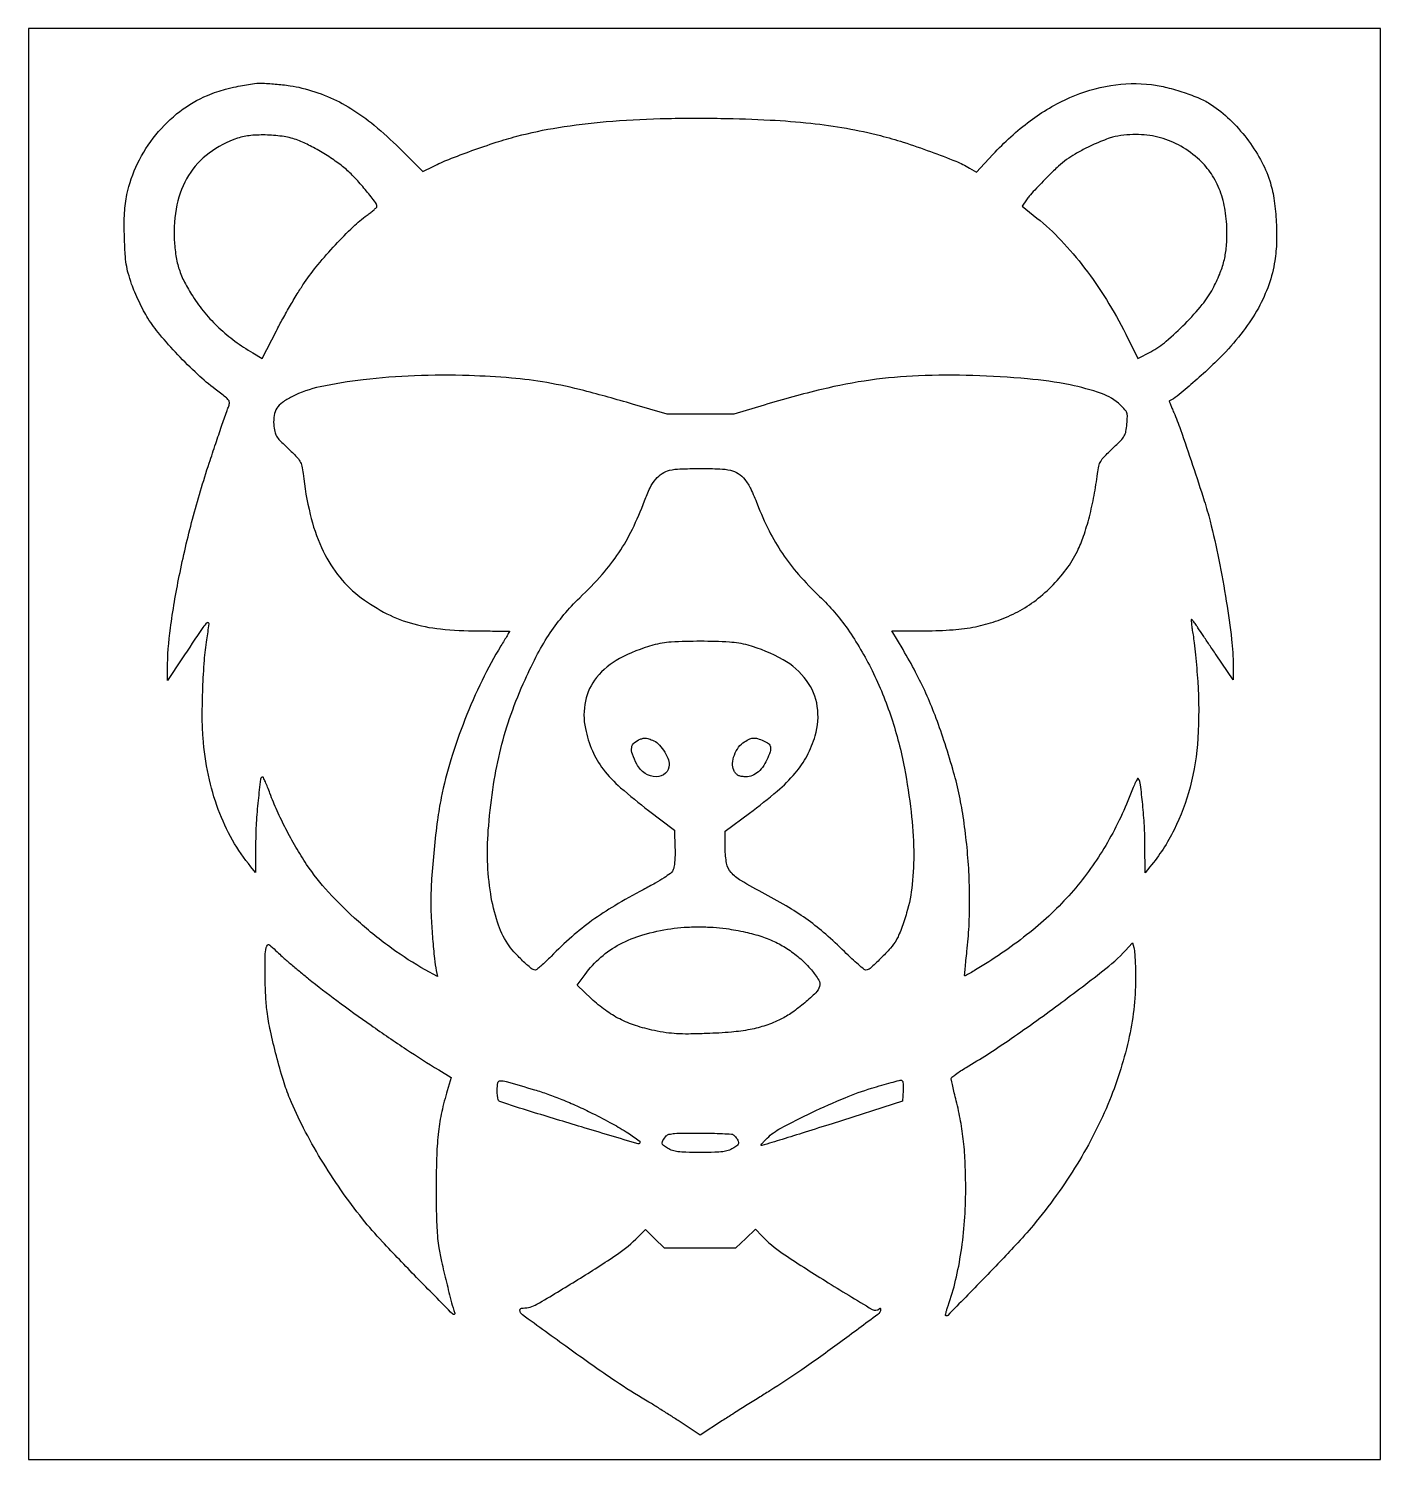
# Model space of a CAD drawing. Extents: x 0 to 652, y 0 to 690.
import ezdxf

# ---------------------------------------------------------------- set-up
doc = ezdxf.new("R2010")
doc.units = 0

msp = doc.modelspace()

# ---------------------------------------------------------------- linework, layer by layer
msp.add_lwpolyline([(0, 345), (0, 0), (326, 0), (652, 0), (652, 345), (652, 690), (326, 690), (0, 690)], close=True)
for points in [[(131.814871, 661.359441, -0.037951), (144.114563, 657.312253, -0.039815), (155.455654, 651.503607, -0.035704), (166.722546, 643.386591, -0.02181), (178.838846, 632.338927), (190.177691, 621.056351), (195.156091, 623.579097, -0.023007), (202.637203, 626.947073, -0.007875), (213.765065, 631.15169, -0.008066), (225.53132, 635.17381, -0.014021), (235.43443, 638.077437, -0.025021), (255.518835, 642.298214, -0.01736), (278.545724, 645.130616, -0.015435), (304.601242, 646.6123, -0.010945), (333.883672, 646.730889, -0.008135), (357.668012, 645.919334, -0.014367), (377.249964, 644.366988, -0.016693), (394.440438, 641.923012, -0.01852), (410.838099, 638.399795, -0.016046), (421.871652, 635.217872, -0.009118), (435.012263, 630.700826, -0.008149), (447.215952, 626.028768, -0.039825), (453.830227, 622.739111), (457.160455, 620.737715), (465.14506, 629.350785, -0.044752), (483.07114, 645.516228, -0.057474), (502.219205, 656.723391, -0.062726), (521.936636, 662.594936, -0.072066), (541.560983, 662.992422, -0.029089), (549.068511, 661.612367, -0.020769), (557.278689, 659.238266, -0.021047), (564.892441, 656.327947, -0.044159), (570.462364, 653.317866, -0.046269), (579.337547, 646.196624, -0.036966), (587.503965, 637.038885, -0.03717), (594.182562, 626.845972, -0.048652), (598.60436, 616.630524, -0.03953), (600.576436, 608.292854, -0.022329), (601.702863, 597.960139, -0.022119), (601.912532, 587.321374, -0.032415), (601.077606, 578, -0.046395), (598.181368, 566.507195, -0.041246), (593.131016, 555.259529, -0.037683), (585.817414, 544.091944, -0.02747), (576.140831, 532.835431, -0.014145), (569.565606, 526.363043, -0.009046), (561.584416, 519.204166, -0.006912), (553.965595, 512.797033, -0.060216), (550.237049, 510.432777, 0.388236), (550.175238, 510.280382, 0.002356), (550.748746, 508.75691, 0.007681), (551.456817, 506.984709, 0.004623), (552.348248, 504.903715, -0.019991), (555.596546, 496.626969, -0.002908), (561.426577, 479.505618, -0.003172), (567.053308, 462.298366, -0.015696), (569.852898, 452.5, -0.012088), (574.077019, 433.850372, -0.010031), (577.690449, 413.822888, -0.010052), (580.246657, 395.463041, -0.029568), (581, 382.734906), (581, 375.910095), (572.75, 388.043045, -0.00072), (569.480973, 392.865599, -0.000919), (566.482813, 397.319943, -0.000711), (563.981082, 401.063043, -0.007765), (563, 402.586211, 0.015717), (562.384249, 403.509594, 0.022138), (561.774594, 404.28895, 0.019313), (561.23304, 404.87411, 0.198107), (560.934789, 404.998213, 0.436272), (560.743283, 404.793138, 0.005642), (560.905454, 402.840068, 0.011871), (561.18638, 400.467726, 0.007004), (561.628625, 397.648828, -0.013259), (562.180482, 393.819007, -0.004067), (562.812999, 388.010035, -0.004067), (563.415423, 381.493966, -0.004444), (563.892514, 375.158839, -0.032175), (563.945804, 347.828247, -0.047562), (560.189584, 324.166069, -0.052959), (552.50331, 303.639978, -0.056773), (540.813815, 285.702042), (538.5, 282.904084), (538.44742, 296.202042, 0.013629), (538.155084, 305.565746, 0.010166), (537.34167, 315.86717, 0.006313), (536.277936, 325.345897, 0.102389), (535.24847, 328.366693, 0.578992), (534.91223, 328.362867, 0.01172), (533.93503, 326.514464, 0.015251), (532.775276, 324.001506, 0.008245), (531.4944, 320.844176, -0.04086), (519.507198, 296.065589, -0.045045), (503.979009, 274.41939, -0.043428), (484.297262, 255.27027, -0.033618), (459.901249, 237.939393, -0.003501), (456.755304, 236.038801, -0.005799), (454.071344, 234.484703, -0.001356), (451.726578, 233.171444, -0.371913), (451.518606, 233.214531, -0.188049), (451.444884, 233.468387, -0.000614), (451.746195, 236.794268, -0.003256), (452.11781, 240.570683, -0.002019), (452.600908, 245, 0.015851), (453.583852, 257.111984, 0.01301), (453.885744, 270.089276, 0.012668), (453.510135, 283.455615, 0.012801), (452.458157, 296.739012, 0.010874), (450.767218, 310.047583, 0.017027), (448.676614, 321.395969, 0.016346), (445.751931, 332.901859, 0.009054), (441.472815, 346.749063, 0.011049), (437.196435, 358.841316, 0.015385), (432.802158, 369.447473, 0.015605), (427.815432, 379.64658, 0.011888), (421.748168, 390.5), (416.432311, 399.5), (432.466155, 399.590839, 0.016738), (445.908425, 400.117213, 0.030753), (456.760051, 401.581181, 0.034879), (466.375947, 404.19402, 0.030689), (475.970133, 408.209763, 0.045051), (484.803975, 413.59916, 0.036518), (493.218596, 420.844155, 0.03657), (500.476451, 429.22285, 0.045605), (505.852765, 438, 0.033142), (508.856485, 445.262309, 0.018011), (511.618059, 454.519877, 0.016947), (513.924985, 464.836584, 0.016473), (515.553107, 475.383628, -0.024879), (516.179092, 479.03114, -0.080262), (517.088591, 481.308935, -0.058921), (518.812287, 483.540091, -0.009228), (522.783959, 487.444457, 0.008649), (526.809998, 491.393108, 0.061526), (528.471348, 493.556385, 0.086841), (529.295051, 495.752971, 0.0257), (529.777034, 499.324867, 0.014608), (529.968332, 502.895485, 0.089352), (529.686467, 504.712234, 0.100275), (528.798424, 506.22084, 0.02069), (526.633249, 508.439101, 0.104976), (517.480362, 514.01244, 0.035167), (502.297646, 518.172898, 0.027752), (481.819146, 521.093567, 0.013591), (455.5, 522.648054, 0.017531), (429.180156, 522.562669, 0.025463), (406.051128, 520.493663, 0.024371), (382.511875, 515.99429, 0.014314), (354.84692, 508.450159), (340.19384, 504), (324.063412, 504), (307.932983, 504), (291.216492, 508.939438, 0.008797), (267.85428, 515.397931, 0.019894), (249.920449, 519.264238, 0.021949), (232.851114, 521.472623, 0.013278), (212.5, 522.658737, 0.017125), (186.181244, 522.590724, 0.02042), (161.439933, 520.665329, 0.021873), (140.546695, 517.245623, 0.065857), (126.946965, 512.473125, 0.03825), (122.389667, 509.707248, 0.093662), (119.692494, 506.881198, 0.106195), (118.405637, 503.500302, 0.058557), (118.249666, 499.060828, 0.028627), (118.722587, 495.682898, 0.086083), (119.557251, 493.518623, 0.059451), (121.235736, 491.349582, 0.008764), (125.202191, 487.457578, -0.00913), (129.184024, 483.544759, -0.0599), (130.888755, 481.331028, -0.081635), (131.777239, 479.064939, -0.024527), (132.375638, 475.39675, 0.029878), (135.795877, 455.754879, 0.048343), (141.267129, 439.71615, 0.05605), (148.951167, 426.819605, 0.064535), (159, 416.625346, 0.043066), (171.237533, 408.649381, 0.050921), (184.009229, 403.402784, 0.045704), (198.680352, 400.479434, 0.026063), (216.74698, 399.516934, -0.000908), (222.593649, 399.49982, -0.001514), (227.516047, 399.461559, -0.000093), (231.935618, 399.413001, -0.404988), (231.99698, 399.352204, -0.140209), (231.967823, 399.241788, -0.000171), (230.772731, 397.234988, -0.001511), (229.425503, 394.98994, -0.000927), (227.825081, 392.352204, 0.023979), (218.700531, 375.620703, 0.019116), (210.44741, 356.791334, 0.019158), (203.677869, 337.442179, 0.024508), (199.021447, 319.147811, 0.016984), (197.190991, 308.240155, 0.008211), (195.554021, 294.176878, 0.008215), (194.377032, 280.033763, 0.016575), (194.00296, 268.855955, 0.013109), (194.207854, 260.949647, 0.0066), (194.859385, 250.990137, 0.006143), (195.725707, 241.476408, 0.0245), (196.612728, 235.689054), (197.185682, 232.878109), (191.342841, 236.105038, -0.031181), (175.228436, 246.364428, -0.024233), (159.036085, 259.398099, -0.024688), (144.65504, 273.498933, -0.040051), (134.087564, 286.952802, -0.013935), (128.866744, 295.319392, -0.013531), (124.06623, 304.045206, -0.013835), (119.856494, 312.799539, -0.016678), (116.410441, 321.25, 0.006683), (115.267633, 324.220888, 0.010678), (114.203836, 326.723438, 0.004756), (113.248374, 328.791419, 0.28985), (112.918793, 329, 0.37893), (111.87537, 328.076649, 0.004044), (110.694436, 317.749913, 0.011701), (109.797492, 306.88576, 0.014744), (109.5, 296.799269), (109.5, 283.098537), (107.237307, 285.799269, -0.045517), (98.35003, 298.612977, -0.040061), (91.485632, 313.371512, -0.037757), (86.736036, 329.901573, -0.031472), (84.15989, 348, -0.02011), (83.76388, 358.347101, -0.009129), (84.037867, 371.897961, -0.009096), (84.80092, 385.349434, -0.021513), (85.981166, 395.315556, 0.011931), (87.026255, 402.894159, 0.661959), (86.098516, 403.418593, 0.08164), (83.985582, 401.163685, 0.001217), (73.921421, 386.052711), (67, 375.605423), (67.017329, 381.052711, -0.033264), (68.399225, 400.851531, -0.015823), (72.668836, 426.052243, -0.014992), (79.081045, 453.505324, -0.015032), (87.121896, 480.5, -0.001029), (90.25663, 489.908334, -0.001433), (93.103772, 498.315305, -0.000868), (95.53395, 505.383874, -0.018548), (96.333591, 507.44572, 0.07326), (96.847086, 509.369793, 0.187923), (96.4871, 510.739696, 0.069524), (94.990784, 512.291148, 0.004582), (90.051806, 516.088821, -0.026431), (81.544401, 523.242673, -0.014845), (71.958537, 532.758319, -0.014732), (63.222281, 542.521871, -0.03622), (57.569864, 550.306087, -0.017362), (55.493999, 553.923896, -0.010262), (53.25814, 558.372973, -0.010262), (51.206066, 562.911526, -0.017312), (49.697784, 566.806087, -0.015313), (48.051973, 572.047565, -0.029807), (47.12104, 576.330529, -0.023931), (46.593336, 581.26308, -0.006728), (46.242841, 589, -0.007265), (46.1257, 595.776404, -0.014446), (46.265993, 601.143153, -0.017579), (46.678532, 605.705419, -0.020956), (47.397586, 609.964818, -0.061921), (52.583526, 624.966531, -0.056343), (61.413509, 638.77039, -0.057042), (72.975479, 650.098582, -0.067165), (86.213611, 657.803471, -0.014867), (90.806868, 659.549367, -0.020415), (95.03774, 660.824261, -0.015397), (100.173517, 661.978457, -0.004712), (108, 663.409495, -0.051781), (112.126956, 663.690371, -0.01259), (118.952205, 663.275617, -0.013564), (126.105216, 662.463882, -0.02548)], [(100.76195, 637.126939, 0.080183), (87.07451, 629.996369, 0.093829), (77.176288, 619.229515, 0.088691), (71.531011, 605.069228, 0.063759), (70.251051, 588.056436, 0.025815), (71.051594, 580.377152, 0.040234), (72.605628, 573.912553, 0.039799), (75.189463, 567.730587, 0.02459), (79.137285, 560.908889, 0.03003), (85.017967, 552.907979, 0.030484), (91.787264, 545.711537, 0.030049), (99.477585, 539.300246, 0.02745), (108.109859, 533.644912), (112.719719, 530.974212), (119.494903, 544.237106, -0.008354), (122.589658, 550.053336, -0.005664), (126.299314, 556.577313, -0.005708), (130.026702, 562.79878, -0.01136), (133.144767, 567.621832, -0.02399), (139.555067, 576.14943, -0.014237), (147.951909, 585.703132, -0.014078), (156.511849, 594.396475, -0.037001), (163.25, 599.969149, 0.011834), (165.069847, 601.326105, 0.017151), (166.604688, 602.6154, 0.012827), (167.789714, 603.738605, 0.199204), (168, 604.245476, 0.166527), (167.357509, 606.12107, 0.007051), (162.911092, 611.685794, 0.013133), (158.097669, 617.234924, 0.02443), (153.869331, 621.427575, 0.027434), (148.711541, 625.576817, 0.018202), (142.382199, 629.779927, 0.018236), (135.789967, 633.496243, 0.028353), (129.833561, 636.157448, 0.051687), (123.238469, 637.913306, 0.030906), (115.153153, 638.684774, 0.03102), (107.132368, 638.454645, 0.057449)], [(524, 637.926113, 0.03822), (521.652779, 637.291353, 0.010224), (518.03125, 635.924214, 0.0103), (513.967207, 634.196331, 0.010469), (510, 632.311434, 0.015066), (504.757611, 629.484064, 0.027309), (500.681133, 626.817085, 0.025616), (496.751884, 623.6059, 0.011587), (491.928776, 619.025755, 0.005054), (488.493956, 615.539376, 0.005671), (485.261155, 612.114108, 0.005235), (482.574415, 609.140064, 0.030094), (481.266681, 607.469081), (479.17581, 604.438161), (486.337905, 598.661367, -0.034064), (498.013956, 587.852695, -0.025726), (509.334654, 574.532057, -0.024391), (519.857701, 559.288362, -0.022568), (529.142929, 542.700254), (535.06529, 530.900508), (541.282645, 534.200254, 0.054914), (548.686978, 539.240306, 0.021378), (557.761163, 547.695761, 0.021439), (566.107676, 556.92792, 0.052688), (571.165845, 564.533176, 0.021682), (574.480003, 571.60454, 0.036863), (576.541149, 577.798847, 0.037765), (577.639913, 584.122463, 0.024141), (578, 591.576166, 0.039396), (577.157728, 602.249317, 0.050907), (574.64004, 611.742936, 0.055106), (570.479403, 619.912314, 0.061308), (564.757551, 626.655833, 0.055302), (555.799531, 633.245349, 0.063573), (546.014142, 637.345159, 0.062732), (535.401756, 638.889175, 0.051768)], [(338.5, 477.029231, -0.086886), (342.30147, 475.421412, -0.08166), (345.42488, 472.589863, -0.056331), (348.296695, 467.997707, -0.019169), (351.423204, 460.764512, 0.023611), (357.145703, 447.84174, 0.03244), (363.556629, 436.873387, 0.031961), (371.410985, 426.704914, 0.02196), (381.50985, 416.196198, -0.050779), (395.060041, 400.366163, -0.036955), (406.835759, 380.387873, -0.034962), (416.174712, 357.59292, -0.033184), (422.439599, 333.320542, -0.017343), (425.65629, 312.260614, -0.025404), (426.894088, 293.559032, -0.029159), (426.192553, 277.257135, -0.045752), (423.507538, 263.5, -0.010522), (422.329115, 259.759914, -0.009667), (420.962588, 255.964633, -0.009713), (419.612756, 252.627456, -0.03116), (418.535478, 250.485985, -0.049222), (415.714419, 246.590307, -0.016964), (410.92261, 241.538983, -0.010726), (405.895802, 236.795749, -0.185828), (403.82865, 236, -0.174019), (403.017302, 236.291198, -0.005398), (400.267561, 238.607136, -0.009979), (397.068367, 241.474316, -0.006676), (393.518789, 244.875356, 0.015305), (384.497468, 253.225402, 0.022249), (376.009829, 259.972967, 0.021473), (366.729666, 266.109531, 0.012965), (355.256625, 272.608348, -0.010049), (343.550993, 279.149052, -0.080323), (338.797629, 283.071763, -0.134451), (336.66011, 287.460344, -0.04652), (336, 294.539902), (336, 302.926354), (347.75, 311.689474, 0.015574), (361.0989, 322.307668, 0.040891), (369.750083, 330.9491, 0.053633), (375.456407, 339.342841, 0.05041), (379.388476, 348.931501, 0.108633), (380.409383, 363.08471, 0.124002), (375.243605, 375.610693, 0.104992), (363.863267, 385.66638, 0.061654), (347, 392.624003, 0.052049), (338.066917, 394.103759, 0.01492), (324.026237, 394.529554, 0.014882), (309.995457, 394.118559, 0.052806), (301.127585, 392.645937, 0.055741), (284.966472, 386.163931, 0.099684), (273.984661, 377.072129, 0.118925), (268.560415, 365.663782, 0.103476), (268.548878, 352.405211, 0.050165), (271.90891, 341.75451, 0.062959), (277.152245, 332.838124, 0.048659), (285.534494, 323.92268, 0.017691), (299, 312.953379), (311.5, 303.48599), (311.754848, 294.992995, -0.011538), (311.780728, 291.255163, -0.018876), (311.610102, 288.092507, -0.021508), (311.27123, 285.591146, -0.074426), (310.748901, 284.047309, -0.11231), (309.545944, 282.61476, -0.017669), (306.515445, 280.481871, -0.016), (302.238901, 277.883706, -0.00728), (296.494053, 274.749856, 0.012854), (282.682466, 267.01457, 0.022486), (271.727078, 259.818092, 0.02414), (262.005597, 252.045708, 0.017947), (252.028888, 242.589867, -0.008193), (249.466826, 240.064911, -0.011997), (247.124349, 237.935774, -0.007482), (245.11479, 236.247375, -0.172636), (244.419678, 236, -0.177815), (242.44831, 236.723969, -0.014216), (238.255007, 240.494293, -0.020267), (234.08476, 244.799267, -0.036003), (231.070635, 248.707076, -0.06925), (226.141036, 258.997511, -0.037177), (222.868184, 272.718968, -0.033537), (221.388368, 288.623581, -0.027931), (221.899817, 305.597872, -0.016491), (224.266395, 325.399616, -0.023012), (227.773871, 342.887101, -0.024089), (232.721585, 359.339334, -0.021098), (239.424137, 376, -0.015885), (245.53099, 388.436937, -0.02522), (251.614809, 398.617661, -0.027803), (258.203474, 407.381327, -0.026575), (265.818396, 415.5, 0.020741), (276.628254, 426.758926, 0.033564), (284.728201, 437.271902, 0.034441), (291.206525, 448.572942, 0.023357), (297.054082, 462.214741, -0.024329), (299.747147, 468.463862, -0.057732), (302.479255, 472.718042, -0.077341), (305.534373, 475.453228, -0.086101), (309.169325, 477.007438, -0.049477), (314.177278, 477.679476, -0.008445), (323.80201, 477.849208, -0.008509), (333.428197, 477.692529, -0.048413)], [(300.869849, 346.895526, -0.112535), (303.531205, 345.228634, -0.047017), (306.251811, 341.953329, -0.046984), (308.331848, 338.193224, -0.103211), (309, 334.990883, -0.212721), (307.159538, 330.860636, -0.188784), (302.727953, 329.196454, -0.142623), (297.318681, 330.85362, -0.128941), (293.392177, 335.208507, -0.030739), (291.237164, 340.089248, -0.122261), (290.877153, 343.318752, -0.184195), (292.109318, 345.592526, -0.089622), (295, 347.290565, -0.023976), (296.476292, 347.754374, -0.081093), (297.479097, 347.849558, -0.058605), (298.62122, 347.636679, -0.00852)], [(354.532119, 346.551027, -0.0673), (356.8633, 345.184597, -0.186042), (357.822207, 343.57888, -0.125515), (357.640939, 341.296614, -0.02434), (356.103669, 337.421401, -0.051195), (353.948182, 333.730929, -0.075141), (351.307202, 331.066199, -0.086185), (348.298822, 329.545873, -0.095287), (345.060409, 329.201361, -0.036798), (343.240337, 329.490562, -0.084929), (341.969074, 330.028931, -0.091432), (341.005923, 330.930524, -0.047767), (340.157294, 332.344395, -0.128762), (339.52059, 335.672949, -0.07395), (340.396685, 339.689763, -0.070861), (342.476165, 343.461544, -0.094751), (345.365039, 346.08092, -0.02776), (347.891097, 347.435001, -0.09663), (349.679434, 347.880033, -0.089882), (351.573704, 347.636145, -0.022116)], [(336.5, 255.955172, -0.017897), (345.751168, 254.286861, -0.027514), (353.593309, 252.123046, -0.030983), (360.396477, 249.356878, -0.035359), (366.498171, 245.872851, -0.034062), (372.400127, 241.314938, -0.035632), (377.533819, 236.061406, -0.035071), (381.149655, 231.128275, -0.220925), (381.536176, 228.113981, -0.121867), (379.651434, 225.038983, -0.019133), (374.364956, 220.210707, -0.022372), (368.275723, 215.512756, -0.038701), (362.778247, 212.254421, -0.033504), (355.57719, 209.288615, -0.033243), (348.025786, 207.302069, -0.026866), (338.974491, 206.053667, -0.012098), (327, 205.344607, -0.005567), (318.348369, 205.138522, -0.017693), (312.564877, 205.269826, -0.022381), (307.573455, 205.784943, -0.014151), (301.809563, 206.809351, -0.02755), (292.79605, 209.200177, -0.038441), (285.087912, 212.379534, -0.03988), (278.17471, 216.59686, -0.033233), (271.557042, 222.1025), (264.614083, 228.706322), (268.382291, 233.839649, -0.055031), (276.009622, 242.13984, -0.057057), (285.177441, 248.461471, -0.051845), (296.3073, 252.98562, -0.034222), (309.813959, 255.92201, -0.020327), (316.180406, 256.59299, -0.01578), (323.144265, 256.821482, -0.01577), (330.114391, 256.610256, -0.020201)], [(533.90032, 233.628338, -0.055473), (530.873365, 203.956995, -0.043845), (521.328696, 173.116071, -0.040985), (505.719018, 142.362788, -0.035477), (484.612046, 112.955679, -0.015839), (476.057933, 103.303106, -0.003435), (460.651846, 87.212939, -0.000416), (443.306139, 69.374055, -0.418081), (442.29925, 69.367417, -0.258717), (442.221624, 69.638322, -0.006963), (442.528076, 70.884168, -0.012805), (442.957605, 72.37384, -0.008213), (443.528442, 74.080614, 0.027008), (447.128579, 86.360477, 0.020307), (449.795497, 100.184916, 0.019331), (451.447554, 114.965881, 0.01821), (451.997183, 130.128338, 0.010235), (451.738131, 142.669676, 0.016449), (450.947288, 153.334771, 0.018125), (449.536052, 163.125283, 0.017124), (447.398624, 172.977067, -0.002701), (446.479697, 176.692059, -0.00382), (445.704596, 180.010693, -0.002218), (445.08535, 182.814478, -0.053284), (445, 183.613101, -0.223763), (445.299511, 184.248849, -0.01154), (447.129687, 185.690401, -0.016506), (449.471926, 187.331207, -0.011063), (452.25, 189.057274, 0.017132), (472.389167, 201.911436, 0.0087), (496.860041, 219.37188, 0.007429), (519.564875, 236.703906, 0.043586), (530.491393, 246.964411), (532.482786, 249.190954), (533.141713, 246.845477, -0.048625), (533.405004, 245.370997, -0.00555), (533.636361, 241.995433, -0.006662), (533.813938, 237.962943, -0.005379)], [(135, 231.82648, 0.010531), (148.676282, 221.239629, 0.006536), (165.146347, 209.366349, 0.00648), (182.222848, 197.719154, 0.00908), (197.79218, 187.79533), (203.844103, 184.09066), (201.92332, 177.79533, 0.020299), (199.283337, 167.69056, 0.024854), (197.677712, 158.063357, 0.0202), (196.83361, 146.854667, 0.008134), (196.549469, 131.5, 0.004359), (196.61328, 121.656078, 0.007023), (196.858484, 113.273916, 0.007974), (197.259385, 106.514214, 0.02499), (197.827331, 102, 0.012441), (199.15217, 95.464568, 0.003604), (201.519306, 85.449356, 0.003202), (203.994781, 75.577992, 0.019172), (205.512608, 70.5, -0.796005), (204.644723, 69.961925, -0.001842), (187.166822, 87.718244, -0.004856), (170.611567, 104.994122, -0.019678), (161.05485, 116, -0.016967), (150.651467, 129.92166, -0.016012), (141.003512, 144.78317, -0.016444), (132.611174, 159.755061, -0.021427), (125.988866, 174, -0.023956), (122.861022, 182.719604, -0.010329), (119.497038, 194.603336, -0.010351), (116.616526, 206.660968, -0.022971), (115.038373, 215.973766, -0.017725), (114.35705, 223.832089, -0.009618), (114.048658, 233.525794, -0.007463), (114.070276, 242.693582, -0.061164), (114.650567, 246.827555, -0.07348), (115.169087, 248.026031, -0.363898), (115.815662, 248.238695, -0.091699), (116.872179, 247.5717, -0.004516), (119.886912, 244.73463, 0.011051), (122.351198, 242.475559, 0.003251), (126.22928, 239.119413, 0.003263), (130.641705, 235.400268, 0.003502)], [(244, 178.251904, -0.013914), (250.436122, 176.160807, -0.011125), (257.250182, 173.56311, -0.010369), (264.437912, 170.462956, -0.008462), (272, 166.857818, -0.009554), (281.589835, 161.854305, -0.018182), (289.067865, 157.408618, -0.014109), (294.500979, 153.684102, -0.460751), (294.611068, 152.277734, -0.275972), (293.988956, 152.120963, -0.000076), (266.738729, 160.307223, -0.001443), (242.569428, 167.648049, -0.005221), (227.25, 172.524878, -0.212565), (226.719776, 173.006629, -0.048267), (226.330857, 174.188516, -0.037244), (226.079497, 175.886196, -0.018137), (226, 178.077023, -0.049459), (226.348927, 181.595828, -0.354695), (227.573479, 182.609418, -0.072699), (230.329864, 182.233827, -0.001436)], [(421.80226, 177.869473), (421.5, 172.738947), (387.556722, 161.896085, -0.001094), (374.51811, 157.76243, -0.001808), (363.487052, 154.335544, -0.000148), (353.597632, 151.305684, -0.277403), (353.282447, 151.38422, -0.376428), (353.266394, 151.629498, -0.009707), (354.010498, 152.560843, -0.015883), (354.994124, 153.670465, -0.009578), (356.225725, 154.924941, -0.072325), (362.787474, 159.719713, -0.010191), (377.792197, 167.271234, -0.012499), (393.797205, 174.435671, -0.027029), (406.5, 178.9555, -0.001891), (411.575566, 180.437101, -0.002752), (416.063789, 181.702141, -0.001373), (419.881802, 182.74436, -0.047166), (420.80226, 182.901866, -0.260134), (421.383013, 182.632864, -0.108392), (421.740732, 181.814524, -0.050858), (421.88292, 180.314817, -0.012937)], [(339.869578, 156.580605, -0.059397), (340.371712, 156.180962, -0.023283), (340.965213, 155.52223, -0.022653), (341.54754, 154.742544, -0.026206), (342.027102, 153.94936, -0.076282), (342.41553, 152.848235, -0.178005), (342.273674, 151.99874, -0.107442), (341.526562, 151.16699, -0.019346), (339.782479, 150.008791, -0.057993), (337.493101, 148.954227, -0.047453), (334.861852, 148.363152, -0.02641), (330.997033, 148.079256, -0.005129), (324, 148.007476, -0.005118), (316.989577, 148.079231, -0.026549), (313.129214, 148.363699, -0.047778), (310.499536, 148.957621, -0.057539), (308.200502, 150.019141, -0.035778), (306.229499, 151.4234, -0.196718), (305.62561, 152.550803, -0.176129), (305.952638, 153.856559, -0.027744), (307.580596, 156, -0.162916), (308.868842, 156.777073, -0.033645), (311.523948, 157.185175, -0.019474), (315.885745, 157.387282, -0.003741), (323.803447, 157.386299, -0.004263), (329.612109, 157.292577, -0.006362), (334.68829, 157.102724, -0.003006), (338.986997, 156.861232, -0.123483)], [(323.82719, 102), (341.085682, 102), (345.875031, 106.479875), (350.664379, 110.95975), (353.58219, 107.875015, 0.055393), (363.483177, 99.492655, 0.009392), (384.313079, 86.050898, 0.003488), (406.899901, 72.286227, 0.344127), (410.381669, 72.715002, -0.078893), (410.614308, 72.88389, -0.243785), (410.802623, 72.882428, -0.221632), (410.922704, 72.724003, -0.067794), (410.946411, 72.416667, -0.221177), (409.5969, 69.909222, -0.001817), (391.185693, 56.256245, -0.00704), (372.888119, 43.183452, -0.01268), (357.475906, 33.065547, 0.001218), (352.108023, 29.715114, 0.000767), (345.853845, 25.776909, 0.00077), (339.714676, 21.884724, 0.001414), (334.728673, 18.69303), (323.957345, 11.754966), (313.228673, 18.748631, 0.002375), (308.644706, 21.705839, 0.001974), (303.742173, 24.808506, 0.001992), (299.22956, 27.614513, 0.005399), (296, 29.557102, -0.017633), (281.329358, 38.87772, -0.005828), (260.44801, 53.562644, -0.001261), (238.233626, 69.660506, -0.239738), (237, 72.085493, -0.163724), (237.117375, 72.434338, -0.095916), (237.449002, 72.731364, -0.077101), (237.943906, 72.932065, -0.057908), (238.528517, 73, 0.13279), (245.142763, 74.788142, 0.006351), (264.969102, 86.693445, 0.010314), (283.959277, 98.975679, 0.048053), (294, 107.275478), (297.5, 110.785251), (302.034349, 106.392625), (306.568698, 102)]]:
    msp.add_lwpolyline(points, format="xyb", close=True)

doc.saveas('drawing.dxf')
